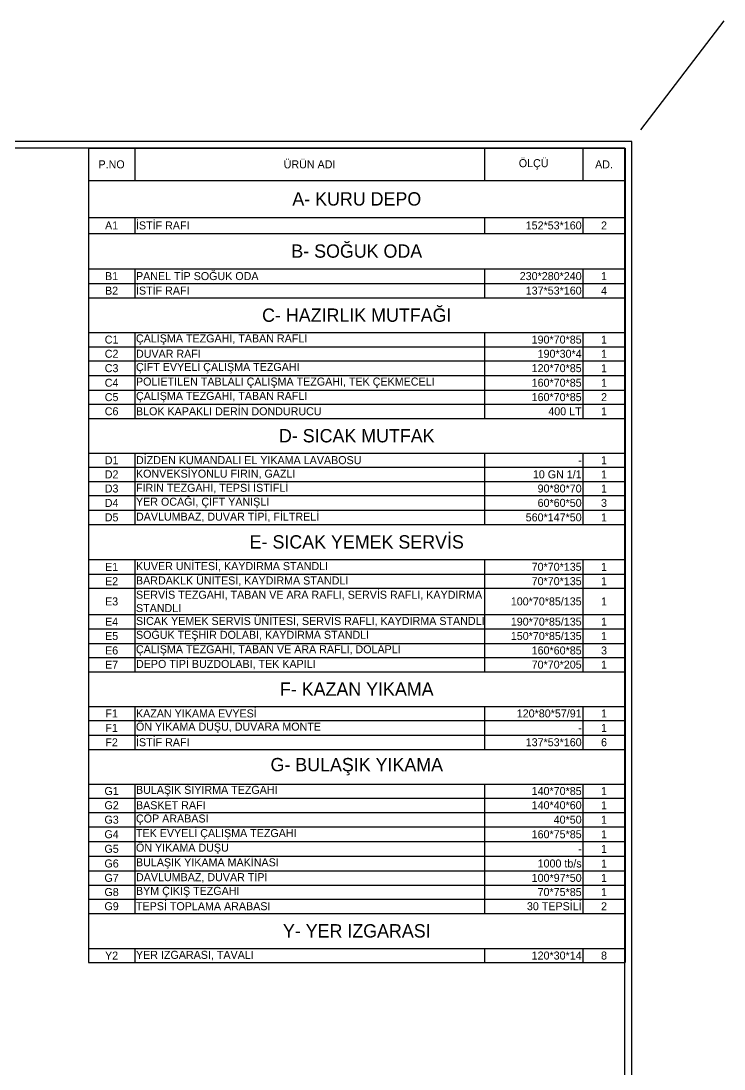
# Model space of a CAD drawing. Header units: centimetres. Extents: x 112015 to 133851, y 84304 to 98493.
# Drawn here: x 118235 to 119281, y 88993 to 90553 of the extents above; entities that cross this region are included whole.
import ezdxf

# ---------------------------------------------------------------- set-up
doc = ezdxf.new("R2010")
doc.units = ezdxf.units.CM
doc.header["$LTSCALE"] = 100
doc.header["$MEASUREMENT"] = 0
doc.layers.get('0').update_dxf_attribs({"linetype": 'CONTINUOUS'})
doc.styles.add('SKTÜRK', font='GOTHIC.TTF', dxfattribs={"height": 11})

# ---------------------------------------------------------------- blocks, each defined once
blk = doc.blocks.new('*T75')
at = {"color": 0, "linetype": 'ByBlock', "lineweight": -2, "transparency": 16777216}
for p, q in [((0, 0), (798.6, 0)), ((0, 0), (0, -1212)), ((68.8, 0), (68.8, -48.1)), ((589.3, 0), (589.3, -48.1)), ((736, 0), (736, -48.1)), ((798.6, 0), (798.6, -1212)), ((0, -48.1), (798.6, -48.1)), ((0, -103.1), (798.6, -103.1)), ((68.8, -103.1), (68.8, -126.9)), ((589.3, -103.1), (589.3, -126.9)), ((736, -103.1), (736, -126.9)), ((0, -126.9), (798.6, -126.9)), ((0, -179.6), (798.6, -179.6)), ((68.8, -179.6), (68.8, -222.8)), ((589.3, -179.6), (589.3, -222.8)), ((736, -179.6), (736, -222.8)), ((0, -201.2), (798.6, -201.2)), ((0, -222.8), (798.6, -222.8)), ((0, -274.3), (798.6, -274.3)), ((68.8, -274.3), (68.8, -402.2)), ((589.3, -274.3), (589.3, -402.2)), ((736, -274.3), (736, -402.2)), ((0, -295.4), (798.6, -295.4)), ((0, -316.5), (798.6, -316.5)), ((0, -338.3), (798.6, -338.3)), ((0, -360), (798.6, -360)), ((0, -381.1), (798.6, -381.1)), ((0, -402.2), (798.6, -402.2)), ((0, -453.7), (798.6, -453.7)), ((68.8, -453.7), (68.8, -559.9)), ((589.3, -453.7), (589.3, -559.9)), ((736, -453.7), (736, -559.9)), ((0, -474.8), (798.6, -474.8)), ((0, -495.9), (798.6, -495.9)), ((0, -517), (798.6, -517)), ((0, -538.8), (798.6, -538.8)), ((0, -559.9), (798.6, -559.9)), ((0, -612.1), (798.6, -612.1)), ((68.8, -612.1), (68.8, -779.1)), ((589.3, -612.1), (589.3, -779.1)), ((736, -612.1), (736, -779.1)), ((0, -633.8), (798.6, -633.8)), ((0, -654.9), (798.6, -654.9)), ((0, -694), (798.6, -694)), ((0, -715.1), (798.6, -715.1)), ((0, -736.9), (798.6, -736.9)), ((0, -758), (798.6, -758)), ((0, -779.1), (798.6, -779.1)), ((0, -830.7), (798.6, -830.7)), ((68.8, -830.7), (68.8, -894.6)), ((589.3, -830.7), (589.3, -894.6)), ((736, -830.7), (736, -894.6)), ((0, -851.8), (798.6, -851.8)), ((0, -873.5), (798.6, -873.5)), ((0, -894.6), (798.6, -894.6)), ((0, -946.2), (798.6, -946.2)), ((68.8, -946.2), (68.8, -1138.7)), ((589.3, -946.2), (589.3, -1138.7)), ((736, -946.2), (736, -1138.7)), ((0, -967.3), (798.6, -967.3)), ((0, -988.4), (798.6, -988.4)), ((0, -1010.1), (798.6, -1010.1)), ((0, -1031.9), (798.6, -1031.9)), ((0, -1053.6), (798.6, -1053.6)), ((0, -1075.4), (798.6, -1075.4)), ((0, -1096.5), (798.6, -1096.5)), ((0, -1117.6), (798.6, -1117.6)), ((0, -1138.7), (798.6, -1138.7)), ((0, -1190.9), (798.6, -1190.9)), ((68.8, -1190.9), (68.8, -1212)), ((589.3, -1190.9), (589.3, -1212)), ((736, -1190.9), (736, -1212)), ((0, -1212), (798.6, -1212))]:
    blk.add_line(p, q, dxfattribs=at)
at = {"color": 0, "transparency": 16777216, "style": 'SKTÜRK'}
for s, insert, char_height, width, attachment_point in [('ÜRÜN ADI', (329, -24.1), 11.91, 490.739, 5), ('ÖLÇÜ', (662.6, -24.1), 11.91, 116.897, 5), ('P.NO', (34.4, -24.1), 11.91, 38.977, 5), ('AD.', (767.3, -24.1), 11.91, 32.798, 5), ('A- KURU DEPO', (399.3, -75.6), 19.857, 794.584, 5), ('A1', (34.4, -115), 11.91, 64.792, 5), ('İSTİF RAFI', (70.7, -115), 11.91, 516.554, 4), ('152*53*160', (734, -115), 11.91, 142.711, 6), ('2', (767.3, -115), 11.9, 58.613, 5), ('B- SOĞUK ODA', (399.3, -153.2), 19.857, 794.584, 5), ('B1', (34.4, -190.4), 11.91, 64.792, 5), ('PANEL TİP SOĞUK ODA', (70.7, -190.4), 11.914, 516.554, 4), ('230*280*240', (734, -190.4), 11.914, 142.711, 6), ('1', (767.3, -190.4), 11.9, 58.613, 5), ('B2', (34.4, -212), 11.91, 64.792, 5), ('İSTİF RAFI', (70.7, -212), 11.91, 516.554, 4), ('137*53*160', (734, -212), 11.91, 142.711, 6), ('4', (767.3, -212), 11.9, 58.613, 5), ('C- HAZIRLIK MUTFAĞI', (399.3, -248.6), 19.857, 794.584, 5), ('C1', (34.4, -284.9), 11.91, 64.792, 5), ('ÇALIŞMA TEZGAHI, TABAN RAFLI', (70.7, -284.9), 11.914, 516.554, 4), ('190*70*85', (734, -284.9), 11.91, 142.711, 6), ('1', (767.3, -284.9), 11.9, 58.613, 5), ('C2', (34.4, -306), 11.91, 64.792, 5), ('DUVAR RAFI', (70.7, -306), 11.91, 516.554, 4), ('190*30*4', (734, -306), 11.91, 142.711, 6), ('1', (767.3, -306), 11.9, 58.613, 5), ('C3', (34.4, -327.4), 11.91, 64.792, 5), ('ÇİFT EVYELİ ÇALIŞMA TEZGAHI', (70.7, -327.4), 11.914, 516.554, 4), ('120*70*85', (734, -327.4), 11.91, 142.711, 6), ('1', (767.3, -327.4), 11.9, 58.613, 5), ('C4', (34.4, -349.1), 11.91, 64.792, 5), ('POLİETİLEN TABLALI ÇALIŞMA TEZGAHI, TEK ÇEKMECELİ', (70.7, -349.1), 11.914, 516.554, 4), ('160*70*85', (734, -349.1), 11.91, 142.711, 6), ('1', (767.3, -349.1), 11.9, 58.613, 5), ('C5', (34.4, -370.5), 11.91, 64.792, 5), ('ÇALIŞMA TEZGAHI, TABAN RAFLI', (70.7, -370.5), 11.914, 516.554, 4), ('160*70*85', (734, -370.5), 11.91, 142.711, 6), ('2', (767.3, -370.5), 11.9, 58.613, 5), ('C6', (34.4, -391.6), 11.91, 64.792, 5), ('BLOK KAPAKLI DERİN DONDURUCU', (70.7, -391.6), 11.914, 516.554, 4), ('400 LT', (734, -391.6), 11.91, 142.711, 6), ('1', (767.3, -391.6), 11.9, 58.613, 5), ('D- SICAK MUTFAK', (399.3, -428), 19.857, 794.584, 5), ('D1', (34.4, -464.3), 11.91, 64.792, 5), ('DİZDEN KUMANDALI EL YIKAMA LAVABOSU', (70.7, -464.3), 11.914, 516.554, 4), ('-', (734, -464.3), 11.9, 142.711, 6), ('1', (767.3, -464.3), 11.9, 58.613, 5), ('D2', (34.4, -485.4), 11.91, 64.792, 5), ('KONVEKSİYONLU FIRIN, GAZLI', (70.7, -485.4), 11.914, 516.554, 4), ('10 GN 1/1 ', (734, -485.4), 11.91, 142.711, 6), ('1', (767.3, -485.4), 11.9, 58.613, 5), ('FIRIN TEZGAHI, TEPSİ İSTİFLİ', (70.7, -506.5), 11.914, 516.554, 4), ('D3', (34.4, -506.5), 11.91, 64.792, 5), ('90*80*70', (734, -506.5), 11.91, 142.711, 6), ('1', (767.3, -506.5), 11.9, 58.613, 5), ('D4', (34.4, -527.9), 11.91, 64.792, 5), ('YER OCAĞI, ÇİFT YANIŞLI', (70.7, -527.9), 11.914, 516.554, 4), ('60*60*50', (734, -527.9), 11.91, 142.711, 6), ('3', (767.3, -527.9), 11.9, 58.613, 5), ('D5', (34.4, -549.4), 11.91, 64.792, 5), ('DAVLUMBAZ, DUVAR TİPİ, FİLTRELİ', (70.7, -549.4), 11.914, 516.554, 4), ('560*147*50', (734, -549.4), 11.91, 142.711, 6), ('1', (767.3, -549.4), 11.9, 58.613, 5), ('E- SICAK YEMEK SERVİS', (399.3, -586), 19.857, 794.584, 5), ('E1', (34.4, -623), 11.91, 64.792, 5), ('\\A1;KUVER UNİTESİ, KAYDIRMA STANDLI', (70.7, -623), 11.914, 516.554, 4), ('70*70*135', (734, -623), 11.91, 142.711, 6), ('1', (767.3, -623), 11.9, 58.613, 5), ('E2', (34.4, -644.4), 11.91, 64.792, 5), ('BARDAKLK ÜNİTESİ, KAYDIRMA STANDLI', (70.7, -644.4), 11.914, 516.554, 4), ('70*70*135', (734, -644.4), 11.91, 142.711, 6), ('1', (767.3, -644.4), 11.9, 58.613, 5), ('E3', (34.4, -674.5), 11.91, 64.792, 5), ('SERVİS TEZGAHI, TABAN VE ARA RAFLI, SERVİS RAFLI, KAYDIRMA STANDLI', (70.7, -674.5), 11.914, 516.554, 4), ('100*70*85/135 ', (734, -674.5), 11.914, 142.711, 6), ('1', (767.3, -674.5), 11.9, 58.613, 5), ('E4', (34.4, -704.6), 11.91, 64.792, 5), ('SICAK YEMEK SERVİS ÜNİTESİ, SERVİS RAFLI, KAYDIRMA STANDLI', (70.7, -704.6), 11.914, 516.554, 4), ('190*70*85/135 ', (734, -704.6), 11.914, 142.711, 6), ('1', (767.3, -704.6), 11.9, 58.613, 5), ('SOĞUK TEŞHİR DOLABI, KAYDIRMA STANDLI', (70.7, -726), 11.914, 516.554, 4), ('E5', (34.4, -726), 11.91, 64.792, 5), ('150*70*85/135 ', (734, -726), 11.914, 142.711, 6), ('1', (767.3, -726), 11.9, 58.613, 5), ('E6', (34.4, -747.5), 11.91, 64.792, 5), ('ÇALIŞMA TEZGAHI, TABAN VE ARA RAFLI, DOLAPLI', (70.7, -747.5), 11.914, 516.554, 4), ('160*60*85', (734, -747.5), 11.91, 142.711, 6), ('3', (767.3, -747.5), 11.9, 58.613, 5), ('E7', (34.4, -768.6), 11.91, 64.792, 5), ('DEPO TİPİ BUZDOLABI, TEK KAPILI', (70.7, -768.6), 11.914, 516.554, 4), ('70*70*205', (734, -768.6), 11.91, 142.711, 6), ('1', (767.3, -768.6), 11.9, 58.613, 5), ('F- KAZAN YIKAMA', (399.3, -804.9), 19.857, 794.584, 5), ('F1', (34.4, -841.2), 11.91, 64.792, 5), ('KAZAN YIKAMA EVYESİ', (70.7, -841.2), 11.914, 516.554, 4), ('120*80*57/91', (734, -841.2), 11.914, 142.711, 6), ('1', (767.3, -841.2), 11.9, 58.613, 5), ('F1', (34.4, -862.6), 11.91, 64.792, 5), ('ÖN YIKAMA DUŞU, DUVARA MONTE', (70.7, -862.6), 11.914, 516.554, 4), ('1', (767.3, -862.6), 11.9, 58.613, 5), ('-', (734, -862.6), 11.9, 142.711, 6), ('F2', (34.4, -884.1), 11.91, 64.792, 5), ('İSTİF RAFI', (70.7, -884.1), 11.91, 516.554, 4), ('137*53*160', (734, -884.1), 11.91, 142.711, 6), ('6', (767.3, -884.1), 11.9, 58.613, 5), ('G- BULAŞIK YIKAMA', (399.3, -920.4), 19.857, 794.584, 5), ('G1', (34.4, -956.7), 11.91, 64.792, 5), ('BULAŞIK SIYIRMA TEZGAHI', (70.7, -956.7), 11.914, 516.554, 4), ('140*70*85', (734, -956.7), 11.91, 142.711, 6), ('1', (767.3, -956.7), 11.9, 58.613, 5), ('G2', (34.4, -977.8), 11.91, 64.792, 5), ('BASKET RAFI', (70.7, -977.8), 11.914, 516.554, 4), ('140*40*60', (734, -977.8), 11.91, 142.711, 6), ('1', (767.3, -977.8), 11.9, 58.613, 5), ('G3', (34.4, -999.3), 11.91, 64.792, 5), ('ÇÖP ARABASI', (70.7, -999.3), 11.914, 516.554, 4), ('40*50', (734, -999.3), 11.91, 142.711, 6), ('1', (767.3, -999.3), 11.9, 58.613, 5), ('TEK EVYELİ ÇALIŞMA TEZGAHI', (70.7, -1021), 11.914, 516.554, 4), ('G4', (34.4, -1021), 11.91, 64.792, 5), ('160*75*85', (734, -1021), 11.91, 142.711, 6), ('1', (767.3, -1021), 11.9, 58.613, 5), ('G5', (34.4, -1042.7), 11.91, 64.792, 5), ('ÖN YIKAMA DUŞU', (70.7, -1042.7), 11.914, 516.554, 4), ('-', (734, -1042.7), 11.9, 142.711, 6), ('1', (767.3, -1042.7), 11.9, 58.613, 5), ('G6', (34.4, -1064.5), 11.91, 64.792, 5), ('BULAŞIK YIKAMA MAKİNASI', (70.7, -1064.5), 11.914, 516.554, 4), ('1000 tb/s', (734, -1064.5), 11.91, 142.711, 6), ('1', (767.3, -1064.5), 11.9, 58.613, 5), ('DAVLUMBAZ, DUVAR TİPİ', (70.7, -1085.9), 11.914, 516.554, 4), ('G7', (34.4, -1085.9), 11.91, 64.792, 5), ('100*97*50', (734, -1085.9), 11.91, 142.711, 6), ('1', (767.3, -1085.9), 11.9, 58.613, 5), ('G8', (34.4, -1107), 11.91, 64.792, 5), ('BYM ÇIKIŞ TEZGAHI', (70.7, -1107), 11.914, 516.554, 4), ('70*75*85', (734, -1107), 11.91, 142.711, 6), ('1', (767.3, -1107), 11.9, 58.613, 5), ('G9', (34.4, -1128.1), 11.91, 64.792, 5), ('TEPSİ TOPLAMA ARABASI', (70.7, -1128.1), 11.914, 516.554, 4), ('30 TEPSİLİ', (734, -1128.1), 11.91, 142.711, 6), ('2', (767.3, -1128.1), 11.9, 58.613, 5), ('Y- YER IZGARASI', (399.3, -1164.8), 19.857, 794.584, 5), ('Y2', (34.4, -1201.5), 11.91, 64.792, 5), ('YER IZGARASI, TAVALI', (70.7, -1201.5), 11.914, 516.554, 4), ('120*30*14', (734, -1201.5), 11.91, 142.711, 6), ('8', (767.3, -1201.5), 11.9, 58.613, 5)]:
    blk.add_mtext(s, dxfattribs=dict(at, insert=insert, char_height=char_height, width=width, attachment_point=attachment_point))

msp = doc.modelspace()

# ---------------------------------------------------------------- linework, layer by layer
msp.add_line((119157.1, 90390.4), (119281, 90552.5))
for points in [[(115028.6, 87433.2), (119143.6, 87433.2), (119143.6, 90373.2), (115028.6, 90373.2)], [(115038.6, 87443.2), (119133.6, 87443.2), (119133.6, 90363.2), (115038.6, 90363.2)]]:
    msp.add_lwpolyline(points, close=True)

# ---------------------------------------------------------------- block references
msp.add_blockref('*T75', (118335.1, 90363.2))

doc.saveas('drawing.dxf')
